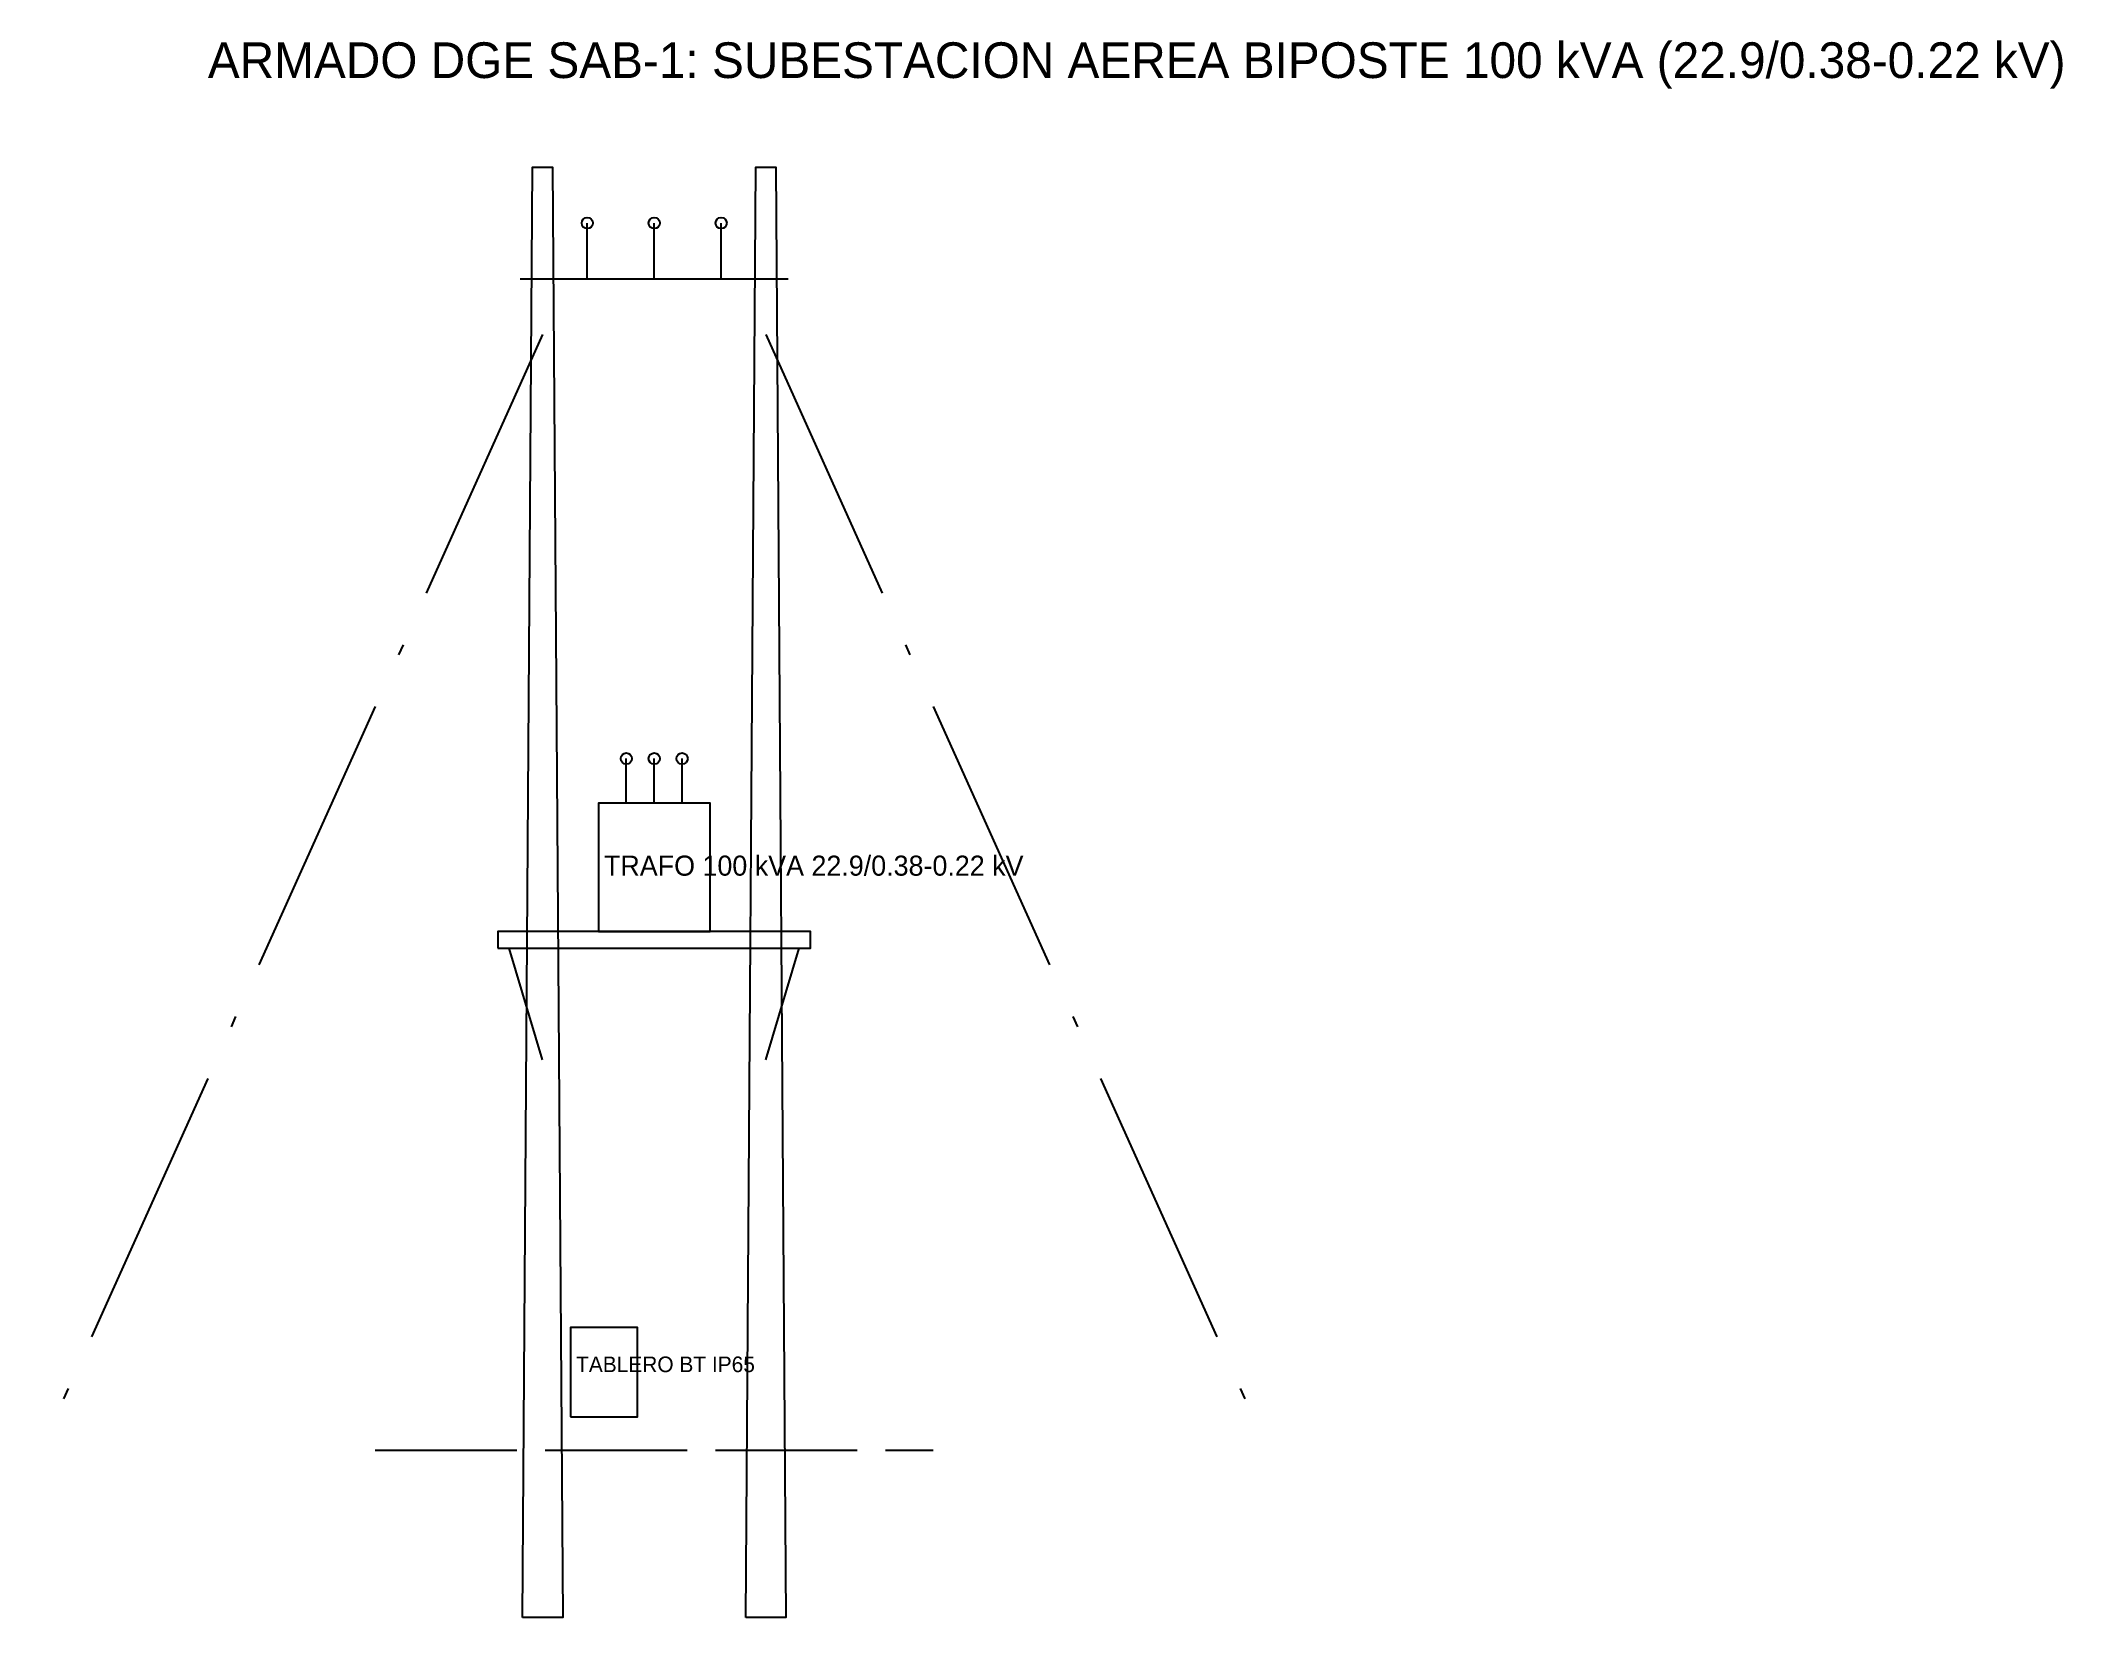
# Model space of a CAD drawing. Header units: metres. Extents: x -5.5 to 12.6, y 0 to 14.1.
import ezdxf

# ---------------------------------------------------------------- set-up
doc = ezdxf.new("R2010")
doc.units = ezdxf.units.M
doc.linetypes.add('DASHDOT', pattern=[3.556, 2.54, -0.508, 0, -0.508])
doc.linetypes.add('DASHED', pattern=[1.524, 1.27, -0.254])
for name, color, linetype in [('COTAS_Y_TEXTOS', 7, 'Continuous'), ('CRUCETA_Y_FERRETERIA', 2, 'Continuous'), ('EQUIPAMIENTO_MT', 6, 'Continuous'), ('ESTRUCTURA_POSTE', 4, 'Continuous'), ('RETENIDA_ACERO', 5, 'Continuous')]:
    doc.layers.add(name, color=color, linetype=linetype)

msp = doc.modelspace()

# ---------------------------------------------------------------- linework, layer by layer
at = {"layer": 'COTAS_Y_TEXTOS', "linetype": 'DASHED'}
msp.add_line((-2.5, 1.5), (2.5, 1.5), dxfattribs=at)
at = {"layer": 'CRUCETA_Y_FERRETERIA'}
for p, q in [((-1.2, 12), (1.2, 12)), ((-1, 5), (-1.3, 6)), ((1, 5), (1.3, 6))]:
    msp.add_line(p, q, dxfattribs=at)
msp.add_lwpolyline([(-1.4, 6), (1.4, 6), (1.4, 6.15), (-1.4, 6.15), (-1.4, 6)], close=True, dxfattribs=at)
at = {"layer": 'EQUIPAMIENTO_MT'}
for p, q in [((-0.6, 12), (-0.6, 12.5)), ((0, 12), (0, 12.5)), ((0.6, 12), (0.6, 12.5)), ((-0.25, 7.3), (-0.25, 7.7)), ((0, 7.3), (0, 7.7)), ((0.25, 7.3), (0.25, 7.7))]:
    msp.add_line(p, q, dxfattribs=at)
for points in [[(-0.5, 6.15), (0.5, 6.15), (0.5, 7.3), (-0.5, 7.3), (-0.5, 6.15)], [(-0.75, 1.8), (-0.15, 1.8), (-0.15, 2.6), (-0.75, 2.6), (-0.75, 1.8)]]:
    msp.add_lwpolyline(points, close=True, dxfattribs=at)
for centre in [(-0.6, 12.5), (0, 12.5), (0.6, 12.5), (-0.25, 7.7), (0, 7.7), (0.25, 7.7)]:
    msp.add_circle(centre, 0.05, dxfattribs=at)
at = {"layer": 'ESTRUCTURA_POSTE'}
for points in [[(-1.18, 0), (-1.09, 13), (-0.91, 13), (-0.82, 0), (-1.18, 0)], [(0.82, 0), (0.91, 13), (1.09, 13), (1.18, 0), (0.82, 0)]]:
    msp.add_lwpolyline(points, close=True, dxfattribs=at)
at = {"layer": 'RETENIDA_ACERO', "linetype": 'DASHDOT'}
for p, q in [((-1, 11.5), (-5.5, 1.5)), ((1, 11.5), (5.5, 1.5))]:
    msp.add_line(p, q, dxfattribs=at)

# ---------------------------------------------------------------- texts
at = {"layer": 'COTAS_Y_TEXTOS'}
for s, height, p in [('ARMADO DGE SAB-1: SUBESTACION AEREA BIPOSTE 100 kVA (22.9/0.38-0.22 kV)', 0.32, (-4, 13.8)), ('TRAFO 100 kVA 22.9/0.38-0.22 kV', 0.18, (-0.45, 6.65)), ('TABLERO BT IP65', 0.14, (-0.7, 2.2))]:
    msp.add_text(s, height=height, dxfattribs=at).set_placement(p)

doc.saveas('drawing.dxf')
